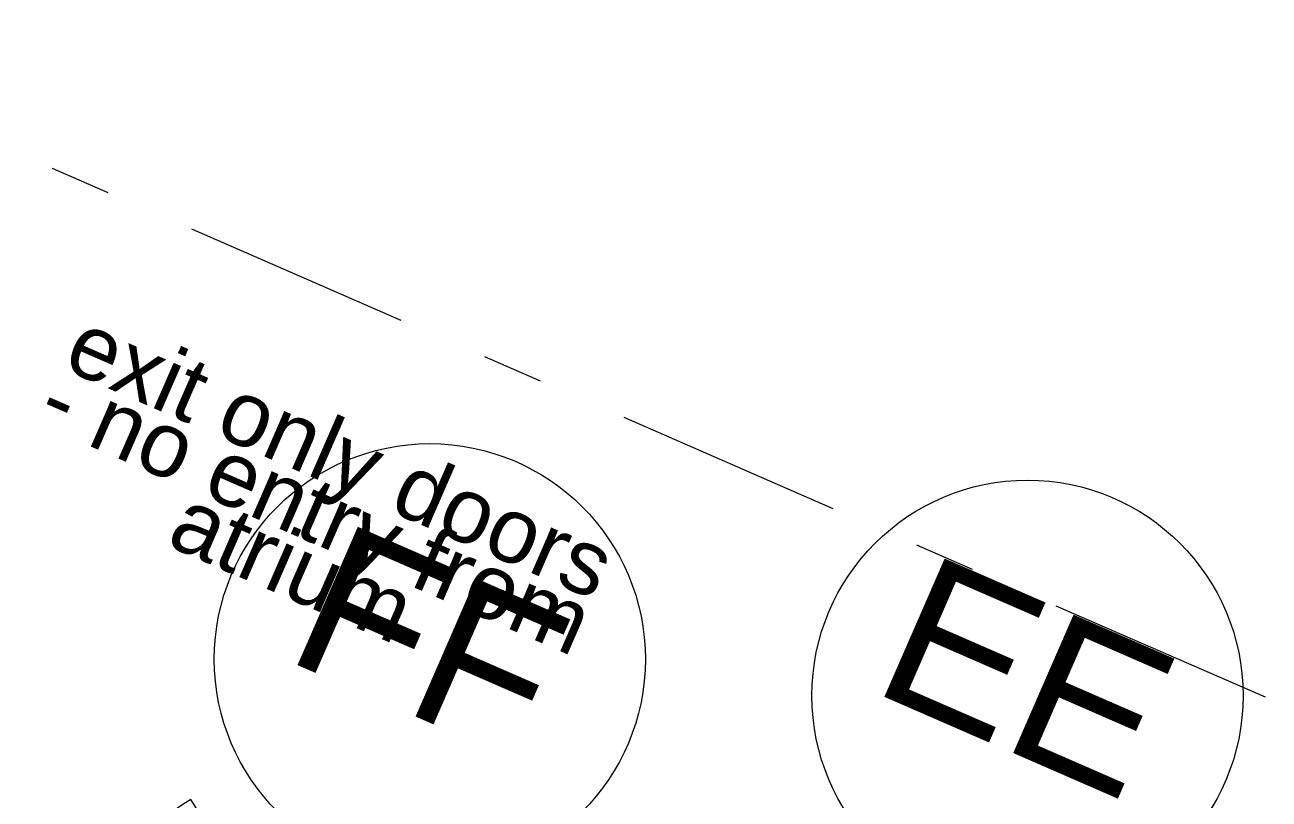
# Model space of a CAD drawing. Header units: millimetres. Extents: x -89663 to 74273, y -103666 to 18539.
# Drawn here: x -28204 to -25318, y -50114 to -48319 of the extents above; entities that cross this region are included whole.
import ezdxf
from ezdxf.enums import TextEntityAlignment as Align

# ---------------------------------------------------------------- set-up
doc = ezdxf.new("R2010")
doc.units = ezdxf.units.MM
doc.header["$MEASUREMENT"] = 0
doc.linetypes.add('Double Dashed', pattern=[1093.611073, 529.166651, -211.666656, 141.111112, -211.666656])
for name, color, linetype in [('New_A-05-M_Gross_Int_Circulation', 7, 'Continuous'), ('New_A-15-MG_Structural_Grid_Phase_2', 7, 'Continuous'), ('New_A-20-M_Floor_Slab', 7, 'Continuous'), ('New_A-25-M_Wall_Int', 7, 'Continuous'), ('New_ArchiCAD Doors', 7, 'Continuous')]:
    doc.layers.add(name, color=color, linetype=linetype)
for name, color, linetype, lineweight, true_color in [('New_A-05-M_Gross_Int_Circulation_Pen_No__74', 7, 'Continuous', 20, 0x606060), ('New_A-15-MG_Structural_Grid_Phase_2_Pen_No__222', 7, 'Continuous', 13, 0x65af33), ('New_A-25-M_Wall_Int_Pen_No__107', 7, 'Continuous', 15, 0xa6a6a6), ('New_A-25-M_Wall_Int_Pen_No__81', 7, 'Continuous', 20, 0x6a6a6a), ('New_ArchiCAD Doors_Pen_No__43', 7, 'Continuous', 30, 0x444444), ('New_ArchiCAD Doors_Pen_No__63', 7, 'Continuous', 20, 0x606060)]:
    doc.layers.add(name, color=color, linetype=linetype, lineweight=lineweight, true_color=true_color)
for name, color, linetype, lineweight in [('New_A-20-M_Floor_Slab_Pen_No__89', 8, 'Continuous', 20), ('New_A-25-M_Wall_Int_Pen_No__1', 7, 'Continuous', 13), ('New_A-95-P_Text_1_50_GA_Pen_No__1', 7, 'Continuous', 13), ('New_ArchiCAD Doors_Pen_No__1', 7, 'Continuous', 13), ('New_ArchiCAD Zone Stamps_Pen_No__6', 7, 'Continuous', 35)]:
    doc.layers.add(name, color=color, linetype=linetype, lineweight=lineweight)
doc.styles.add('GENERATED_STYLE_1', font='')
doc.styles.add('GENERATED_STYLE_3', font='')
doc.styles.add('GENERATED_STYLE_4', font='')
doc.styles.get('GENERATED_STYLE_1').set_extended_font_data('Arial', bold=True)
doc.styles.get('GENERATED_STYLE_3').set_extended_font_data('Arial')
doc.styles.get('GENERATED_STYLE_4').set_extended_font_data('Swis721 BT')

# ---------------------------------------------------------------- blocks, each defined once
blk = doc.blocks.new('Atrium South_INB 0152_2_1', base_point=(-20962.3, -37996.4))
at = {"layer": 'New_A-05-M_Gross_Int_Circulation_Pen_No__74', "linetype": 'Continuous'}
blk.add_arc((-26966.2, -43337.6), 7510.7, 249.05693, 336.17818, dxfattribs=at)
at = {"layer": 'New_ArchiCAD Zone Stamps_Pen_No__6'}
for tag, height, style, p in [('ROOM_NAME', 250, 'GENERATED_STYLE_1', (-21498.1, -36566.4)), ('zoneNameLine2', 250, 'GENERATED_STYLE_1', (-21686.5, -36998.5)), ('ROOM_NUMBER', 200, 'GENERATED_STYLE_3', (-21875, -37419.2)), ('measuredAreaCode', 200, 'GENERATED_STYLE_3', (-22032, -37779.3)), ('DUMMY_649', 200, 'GENERATED_STYLE_3', (-21724.6, -37913.3)), ('DUMMY_650', 200, 'GENERATED_STYLE_3', (-21095.4, -38187.7)), ('DUMMY_651', 133.3, 'GENERATED_STYLE_3', (-20816.1, -38294.2))]:
    blk.add_attdef(tag, text='', height=height, rotation=336.4404, dxfattribs=dict(at, style=style)).set_placement(p, align=Align.TOP_LEFT)
blk = doc.blocks.new('Slab_46_1', base_point=(-44734.1, -52924.7))
at = {"layer": 'New_A-20-M_Floor_Slab_Pen_No__89', "linetype": 'Continuous', "flags": 128}
blk.add_lwpolyline([(-44734.1, -52924.7), (-44734.3, -52924.7, -0.179811), (-34721.5, -33027.7), (-34721.9, -33027.2), (-25959.6, -24873.2), (-20981.6, -27043.9), (-17009.6, -17934.7), (-17703.3, -17189.1), (-11222.9, -11158.5), (-10852.6, -11556.4), (-2918.7, -4173.2), (921.4, -599.8), (3259.5, -1619.3), (2636.4, -2195.9), (2144.4, -3324.3), (-4596.3, -18782.9), (-10337.1, -31948.3), (-13252, -30677.2), (-20095.3, -46371.2, -0.415568), (-30017.2, -50195.9), (-38342, -69287.7, -0.234037), (-41521.4, -64901.1, -0.022084), (-42146.9, -60901.4), (-44895.7, -59706.6, -0.043731)], format="xyb", close=True, dxfattribs=at)
blk = doc.blocks.new('Double Door 19_3')
at = {"layer": 'New_ArchiCAD Doors_Pen_No__1', "linetype": 'Continuous'}
for p, q in [((-905, 0), (-906.8, -14.9)), ((905, 0), (906.8, -14.9)), ((-906.8, -14.9), (-908.6, -29.8)), ((906.8, -14.9), (908.6, -29.8)), ((-908.8, -30.8), (-914.8, -80.4)), ((-908.6, -29.8), (-908.8, -30.8)), ((908.6, -29.8), (908.8, -30.8)), ((908.8, -30.8), (914.8, -80.4)), ((-914.9, -81.4), (-915, -82)), ((-914.8, -80.4), (-914.9, -81.4)), ((914.8, -80.4), (914.9, -81.4)), ((914.9, -81.4), (915, -82))]:
    blk.add_line(p, q, dxfattribs=at)
at = {"layer": 'New_ArchiCAD Doors_Pen_No__43', "linetype": 'Continuous'}
for p, q in [((-905, 0), (-915, -82)), ((-898, 0), (-905, 0)), ((-832, 0), (-898, 0)), ((-898, 0), (-898, -82)), ((-832, -82), (-832, 0)), ((898, 0), (832, 0)), ((832, 0), (832, -82)), ((898, 0), (905, 0)), ((898, -82), (898, 0)), ((905, 0), (915, -82)), ((-898, -82), (-915, -82)), ((-898, -82), (-832, -82)), ((832, -82), (898, -82)), ((898, -82), (915, -82))]:
    blk.add_line(p, q, dxfattribs=at)
at = {"layer": 'New_ArchiCAD Doors_Pen_No__63', "linetype": 'Continuous'}
for p, q in [((-832, 0), (-274.2, 617.3)), ((832, 0), (274.2, 617.3))]:
    blk.add_line(p, q, dxfattribs=at)
for centre, start, end in [((-832, 0), 0, 47.8997), ((832, 0), 132.1003, 180)]:
    blk.add_arc(centre, 832, start, end, dxfattribs=at)
blk = doc.blocks.new('Wall_51_1', base_point=(-29918.5, -50217.2))
at = {"layer": 'New_A-25-M_Wall_Int_Pen_No__107', "linetype": 'Continuous'}
for points in [[(-27302.2, -50830.6), (-27302.9, -50845.5, 0.193849), (-22019.7, -49014.6), (-22029.5, -49003.3, -0.193849)], [(-27303.7, -50860.5, 0.193849), (-22009.8, -49025.9), (-22019.7, -49014.6, -0.193849), (-27302.9, -50845.5)]]:
    blk.add_hatch(color=256, dxfattribs=at).paths.add_polyline_path(points)
at = {"layer": 'New_A-25-M_Wall_Int_Pen_No__81', "linetype": 'Continuous', "lineweight": 0, "true_color": 0x353535}
for points in [[(-27303.7, -50861.5, 0.193849), (-22009.2, -49026.7), (-22009.8, -49025.9, -0.193849), (-27303.7, -50860.5)], [(-27233.7, -50915.7, 0.187653), (-22057.5, -49135.4), (-22058.3, -49134.8, -0.187643), (-27233.5, -50914.7)]]:
    blk.add_hatch(color=250, dxfattribs=at).paths.add_polyline_path(points)
at = {"layer": 'New_A-25-M_Wall_Int_Pen_No__1', "linetype": 'Continuous'}
for radius, start, end in [(7467.1, 267.17258, 311.05532), (7497.1, 267.17258, 311.05532), (7498.1, 267.17258, 311.05532), (7482.1, 267.17258, 311.05532), (7549.1, 267.72384, 310.2363), (7548.1, 267.72463, 310.23489)]:
    blk.add_arc((-26933.8, -43372.5), radius, start, end, dxfattribs=at)
at = {"layer": 'New_ArchiCAD Doors', "color": 251, "linetype": 'Continuous', "lineweight": 20, "true_color": 0x606060, "zscale": 1000, "rotation": 350.2113409758047}
blk.add_blockref('Double Door 19_3', (-28194, -50676.7), dxfattribs=at)
blk = doc.blocks.new('Standard grid marker_4')
at = {"layer": 'New_A-15-MG_Structural_Grid_Phase_2_Pen_No__222', "linetype": 'Double Dashed'}
blk.add_line((705.1, 0), (20648.9, 0), dxfattribs=at)
at = {"layer": 'New_A-15-MG_Structural_Grid_Phase_2_Pen_No__222', "style": 'GENERATED_STYLE_4'}
blk.add_attdef('AC_MarkerText_1', text='', height=350, rotation=360, dxfattribs=at).set_placement((-500, 34.1), align=Align.MIDDLE_CENTER)
blk = doc.blocks.new('Standard grid marker_8')
at = {"layer": 'New_A-15-MG_Structural_Grid_Phase_2_Pen_No__222', "linetype": 'Continuous'}
blk.add_circle((22695.6, 0), 500, dxfattribs=at)
at = {"layer": 'New_A-15-MG_Structural_Grid_Phase_2_Pen_No__222', "style": 'GENERATED_STYLE_4'}
for tag, p in [('AC_MarkerText_1_0', (-500, 43.4)), ('AC_MarkerText_1_1', (22695.6, 43.4))]:
    blk.add_attdef(tag, text='', height=350, rotation=255.0108, dxfattribs=at).set_placement(p, align=Align.MIDDLE_CENTER)
blk = doc.blocks.new('Standard grid marker_9')
at = {"layer": 'New_A-15-MG_Structural_Grid_Phase_2_Pen_No__222', "linetype": 'Continuous'}
blk.add_circle((22585.4, 0), 500, dxfattribs=at)
at = {"layer": 'New_A-15-MG_Structural_Grid_Phase_2_Pen_No__222', "style": 'GENERATED_STYLE_4'}
for tag, p in [('AC_MarkerText_1_0', (-500, 43.4)), ('AC_MarkerText_1_1', (22585.4, 43.4))]:
    blk.add_attdef(tag, text='', height=350, rotation=240.0028, dxfattribs=at).set_placement(p, align=Align.MIDDLE_CENTER)

msp = doc.modelspace()

# ---------------------------------------------------------------- block references
at = {"layer": 'New_A-05-M_Gross_Int_Circulation', "linetype": 'Continuous'}
msp.add_blockref('Atrium South_INB 0152_2_1', (-20962.3, -37996.4), dxfattribs=at)
at = {"layer": 'New_A-15-MG_Structural_Grid_Phase_2', "color": 8, "linetype": 'Continuous', "lineweight": 15, "zscale": 1000, "rotation": 336.440411583993}
msp.add_blockref('Standard grid marker_4', (-43500.2, -41953.1), dxfattribs=at)
at = {"layer": 'New_A-15-MG_Structural_Grid_Phase_2', "color": 8, "linetype": 'Continuous', "lineweight": 15}
ref = msp.add_blockref('Standard grid marker_8', (-30646.7, -72232.1), dxfattribs=dict(at, zscale=1000, rotation=81.4296153646693))
ref.add_attrib('AC_MarkerText_1_1', 'FF', dxfattribs={"layer": 'New_A-15-MG_Structural_Grid_Phase_2_Pen_No__222', "color": 85, "true_color": 0x65af33, "height": 350, "rotation": 336.4404, "style": 'GENERATED_STYLE_4'}).set_placement((-27264.5, -49746.5), align=Align.MIDDLE_CENTER)
ref = msp.add_blockref('Standard grid marker_9', (-23345.9, -72317.5), dxfattribs=dict(at, zscale=1000, rotation=96.43765179530504))
ref.add_attrib('AC_MarkerText_1_1', 'EE', dxfattribs={"layer": 'New_A-15-MG_Structural_Grid_Phase_2_Pen_No__222', "color": 85, "true_color": 0x65af33, "height": 350, "rotation": 336.4404, "style": 'GENERATED_STYLE_4'}).set_placement((-25878.2, -49831.1), align=Align.MIDDLE_CENTER)
at = {"layer": 'New_A-20-M_Floor_Slab', "color": 8, "linetype": 'Continuous', "lineweight": 20}
msp.add_blockref('Slab_46_1', (-44734.1, -52924.7), dxfattribs=at)
at = {"layer": 'New_A-25-M_Wall_Int', "color": 250, "lineweight": 50, "true_color": 0x2a2a2a}
msp.add_blockref('Wall_51_1', (-29918.5, -50217.2), dxfattribs=at)

# ---------------------------------------------------------------- texts
at = {"layer": 'New_A-95-P_Text_1_50_GA_Pen_No__1', "linetype": 'Continuous', "insert": (-27441.3, -49246.4), "char_height": 150, "width": 1419.58, "attachment_point": 2, "rotation": 336.4404, "line_spacing_factor": 0.558635, "style": 'GENERATED_STYLE_4'}
msp.add_mtext('\\A1;{\\fSwis721 BT|b0|i0|c0|p34;exit only doors - no entry from atrium}', dxfattribs=at)

doc.saveas('drawing.dxf')
